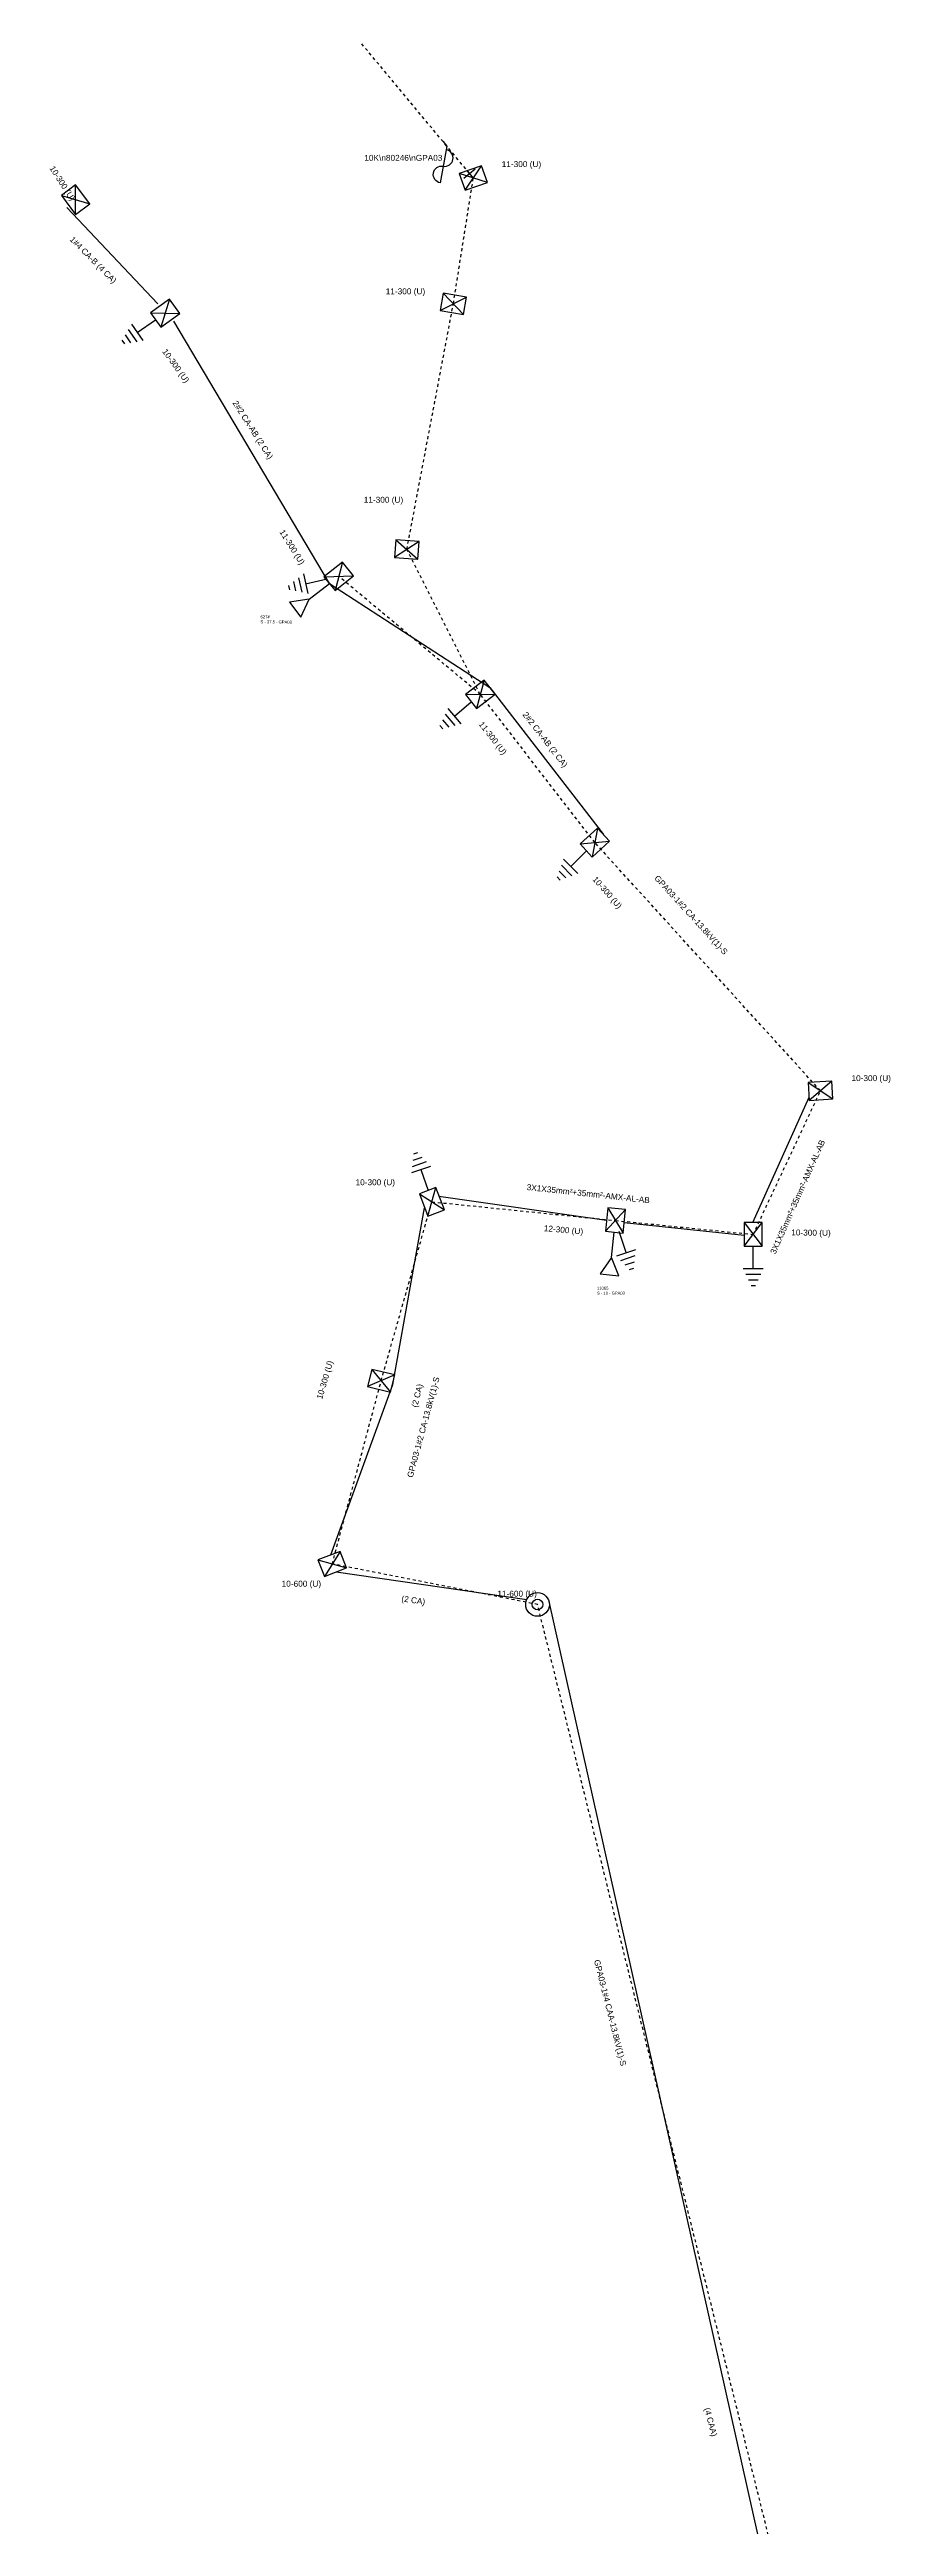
# Model space of a CAD drawing. Header units: millimetres. Extents: x 642261 to 742091, y 6812581 to 6930561.
# Drawn here: x 731487.3 to 731629.4, y 6903115.5 to 6903534.3 of the extents above; entities that cross this region are included whole.
import ezdxf

# ---------------------------------------------------------------- set-up
doc = ezdxf.new("R2010")
doc.units = ezdxf.units.MM
doc.linetypes.add('DASHED', pattern=[1, 0.5, -0.5])
for name, color, linetype in [('aterramento', 7, 'Continuous'), ('ChaveFusivel', 10, 'Continuous'), ('Poste', 10, 'Continuous'), ('TrafoDistAereo', 10, 'Continuous'), ('TrechoPrimarioAereo', 10, 'Continuous'), ('TrechoSecundarioAereo', 10, 'Continuous')]:
    doc.layers.add(name, color=color, linetype=linetype)

# ---------------------------------------------------------------- blocks, each defined once
blk = doc.blocks.new('chv_fusvl_ca_4')
at = {"color": 0, "linetype": 'ByBlock', "lineweight": -2}
for p, q in [((1.5, 0), (0, 0)), ((1, 1.25), (1, -1.25))]:
    blk.add_line(p, q, dxfattribs=at)
blk.add_lwpolyline([(2.94, 4.82, -1), (4.79, 2.65, 1), (6.63, 0.48)], format="xyb", dxfattribs=at)
blk.add_lwpolyline([(8, 0), (7, 0), (2.94, 4.82)], dxfattribs=at)
blk = doc.blocks.new('tfd_pod_ce')
at = {"color": 0, "linetype": 'ByBlock', "lineweight": -2}
blk.add_line((6.32, 0), (2, 0), dxfattribs=at)
blk.add_lwpolyline([(6.32, 0), (9.26, -1.59), (9.26, 1.59)], close=True, dxfattribs=at)
blk = doc.blocks.new('atr_aterra')
at = {"color": 0, "linetype": 'ByBlock', "lineweight": -2}
for p, q in [((5.74, 0), (2, 0)), ((5.74, -1.7), (5.74, 1.7)), ((6.7, -1.26), (6.7, 1.26)), ((7.66, -0.81), (7.66, 0.81)), ((8.62, -0.37), (8.62, 0.37))]:
    blk.add_line(p, q, dxfattribs=at)
blk = doc.blocks.new('pod_con_dtt')
at = {"color": 0, "linetype": 'ByBlock', "lineweight": -2}
for p, q in [((-1.5, -2), (1.5, 2)), ((-1.5, 2), (1.5, -2))]:
    blk.add_line(p, q, dxfattribs=at)
blk.add_lwpolyline([(-1.5, -2), (1.5, -2), (1.5, 2), (-1.5, 2)], close=True, dxfattribs=at)
blk = doc.blocks.new('pod_con_circ')
at = {"color": 0, "linetype": 'ByBlock', "lineweight": -2}
for radius in [2, 0.9]:
    blk.add_circle((-0.01, -0.01), radius, dxfattribs=at)

msp = doc.modelspace()

# ---------------------------------------------------------------- linework, layer by layer
at = {"layer": 'TrechoPrimarioAereo', "color": 4, "linetype": 'DASHED', "flags": 128}
for points in [[(731558.9043, 6903512.6148), (731526.4538, 6903551.65)], [(731558.9043, 6903512.6148), (731526.4538, 6903551.65)], [(731555.5354, 6903491.344), (731558.9043, 6903512.6148)], [(731555.5354, 6903491.344), (731558.9043, 6903512.6148)], [(731547.6689, 6903449.805), (731555.5354, 6903491.344)], [(731547.6689, 6903449.805), (731555.5354, 6903491.344)], [(731560.0901, 6903425.3083), (731547.6689, 6903449.805)], [(731560.0901, 6903425.3083), (731547.6689, 6903449.805)], [(731560.0901, 6903425.3083), (731536.1556, 6903445.2623)], [(731560.0901, 6903425.3083), (731536.1556, 6903445.2623)], [(731579.45, 6903400.24), (731560.0901, 6903425.3083)], [(731579.45, 6903400.24), (731560.0901, 6903425.3083)], [(731617.61, 6903358.27), (731579.45, 6903400.24)], [(731617.61, 6903358.27), (731579.45, 6903400.24)], [(731606.22, 6903333.99), (731617.61, 6903358.27)], [(731606.22, 6903333.99), (731617.61, 6903358.27)], [(731543.3297, 6903309.2358), (731551.9, 6903339.5)], [(731543.3297, 6903309.2358), (731551.9, 6903339.5)], [(731551.9, 6903339.5), (731582.9359, 6903336.3518)], [(731551.9, 6903339.5), (731582.9359, 6903336.3518)], [(731582.9359, 6903336.3518), (731606.22, 6903333.99)], [(731582.9359, 6903336.3518), (731606.22, 6903333.99)], [(731535.0553, 6903278.2734), (731543.3297, 6903309.2358)], [(731535.0553, 6903278.2734), (731543.3297, 6903309.2358)], [(731569.7715, 6903271.4126), (731535.0553, 6903278.2734)], [(731569.7715, 6903271.4126), (731535.0553, 6903278.2734)], [(731611.91, 6903101.46), (731569.7715, 6903271.4126)]]:
    msp.add_lwpolyline(points, dxfattribs=at)
at = {"layer": 'TrechoSecundarioAereo', "color": 5, "linetype": 'Continuous', "flags": 128}
for points in [[(731505.5869, 6903491.3441), (731490.18, 6903507.6)], [(731505.5869, 6903491.3441), (731490.18, 6903507.6)], [(731534.5655, 6903444.048), (731508.2881, 6903488.4176)], [(731534.5655, 6903444.048), (731508.2881, 6903488.4176)], [(731534.5665, 6903444.0474), (731561.713, 6903426.4798)], [(731534.5665, 6903444.0474), (731561.713, 6903426.4798)], [(731561.713, 6903426.4798), (731580.9294, 6903401.5859)], [(731561.713, 6903426.4798), (731580.9294, 6903401.5859)], [(731606.157, 6903336.0075), (731615.6674, 6903357.2043)], [(731606.157, 6903336.0075), (731615.6674, 6903357.2043)], [(731545.2782, 6903308.6162), (731550.6557, 6903338.476)], [(731545.2782, 6903308.6162), (731550.6557, 6903338.476)], [(731581.4205, 6903336.328), (731553.0728, 6903340.3727)], [(731581.4205, 6903336.328), (731553.0728, 6903340.3727)], [(731584.4316, 6903335.9778), (731604.6932, 6903333.8436)], [(731584.4316, 6903335.9778), (731604.6932, 6903333.8436)], [(731534.8137, 6903279.8015), (731545.2782, 6903308.6162)], [(731534.8137, 6903279.8015), (731545.2782, 6903308.6162)], [(731567.9275, 6903272.2013), (731535.7459, 6903276.877)], [(731567.9275, 6903272.2013), (731535.7459, 6903276.877)], [(731609.91, 6903101.35), (731571.7115, 6903271.8926)]]:
    msp.add_lwpolyline(points, dxfattribs=at)

# ---------------------------------------------------------------- block references
at = {"layer": 'aterramento', "color": 7}
for p, rotation in [((731506.8095, 6903489.7598), 214.4), ((731506.8095, 6903489.7598), 214.3999999999999), ((731536.1556, 6903445.2623), 192.7), ((731536.1556, 6903445.2623), 192.7), ((731560.0901, 6903425.3083), 220.1), ((731560.0901, 6903425.3083), 220.1), ((731579.45, 6903400.24), 224.6999999999999), ((731579.45, 6903400.24), 224.6999999999999), ((731551.9, 6903339.5), 108.7), ((731551.9, 6903339.5), 108.7), ((731582.9359, 6903336.3518), 288.5), ((731582.9359, 6903336.3518), 288.5), ((731606.22, 6903333.99), 270.1000000000001), ((731606.22, 6903333.99), 270.1000000000001)]:
    msp.add_blockref('atr_aterra', p, dxfattribs=dict(at, rotation=rotation))
at = {"layer": 'ChaveFusivel', "color": 3, "rotation": 129.7}
msp.add_blockref('chv_fusvl_ca_4', (731558.9043, 6903512.6148), dxfattribs=at)
msp.add_blockref('chv_fusvl_ca_4', (731558.9043, 6903512.6148), dxfattribs=at)
at = {"layer": 'Poste', "color": 7}
for name, p, rotation in [('pod_con_dtt', (731558.9043, 6903512.6148), 109.4), ('pod_con_dtt', (731558.9043, 6903512.6148), 109.4), ('pod_con_dtt', (731491.65, 6903508.96), 36.5), ('pod_con_dtt', (731491.65, 6903508.96), 36.5), ('pod_con_dtt', (731506.8095, 6903489.7598), 305.8999999999999), ('pod_con_dtt', (731506.8095, 6903489.7598), 305.8999999999999), ('pod_con_dtt', (731555.5354, 6903491.344), 80.29999999999998), ('pod_con_dtt', (731555.5354, 6903491.344), 80.29999999999998), ('pod_con_dtt', (731547.6689, 6903449.805), 265.8), ('pod_con_dtt', (731547.6689, 6903449.805), 265.8), ('pod_con_dtt', (731536.1556, 6903445.2623), 308.9), ('pod_con_dtt', (731536.1556, 6903445.2623), 308.9), ('pod_con_dtt', (731560.0901, 6903425.3083), 308.1), ('pod_con_dtt', (731560.0901, 6903425.3083), 308.1), ('pod_con_dtt', (731579.45, 6903400.24), 312.3), ('pod_con_dtt', (731579.45, 6903400.24), 312.3), ('pod_con_dtt', (731617.61, 6903358.27), 273.3999999999999), ('pod_con_dtt', (731617.61, 6903358.27), 273.3999999999999), ('pod_con_dtt', (731551.9, 6903339.5), 20.9), ('pod_con_dtt', (731551.9, 6903339.5), 20.9), ('pod_con_dtt', (731582.9359, 6903336.3518), 354.2), ('pod_con_dtt', (731582.9359, 6903336.3518), 354.2), ('pod_con_dtt', (731543.3297, 6903309.2358), 256.4), ('pod_con_dtt', (731543.3297, 6903309.2358), 256.4), ('pod_con_dtt', (731535.0553, 6903278.2734), 291.3), ('pod_con_dtt', (731535.0553, 6903278.2734), 291.3), ('pod_con_circ', (731569.7715, 6903271.4126), 284.4), ('pod_con_circ', (731569.7715, 6903271.4126), 284.4)]:
    msp.add_blockref(name, p, dxfattribs=dict(at, rotation=rotation))
msp.add_blockref('pod_con_dtt', (731606.22, 6903333.99), dxfattribs=at)
msp.add_blockref('pod_con_dtt', (731606.22, 6903333.99), dxfattribs=at)
at = {"layer": 'TrafoDistAereo', "color": 1}
for p, rotation in [((731536.1556, 6903445.2623), 217.4), ((731536.1556, 6903445.2623), 217.4), ((731582.9359, 6903336.3518), 263.9), ((731582.9359, 6903336.3518), 263.9)]:
    msp.add_blockref('tfd_pod_ce', p, dxfattribs=dict(at, rotation=rotation))

# ---------------------------------------------------------------- texts
at = {"layer": 'ChaveFusivel', "color": 3, "insert": (731540.4772, 6903515.5107), "char_height": 1, "width": 17, "attachment_point": 7}
msp.add_mtext('{\\fArial|b0|i0;10K\\n80246\\nGPA03}', dxfattribs=at)
msp.add_mtext('{\\fArial|b0|i0;10K\\n80246\\nGPA03}', dxfattribs=at)
at = {"layer": 'Poste', "color": 7, "char_height": 1, "width": 10, "attachment_point": 7}
for s, insert, rotation in [('{\\fArial|b0|i0;10-300 (U)}', (731486.95, 6903514.1), 302.8), ('{\\fArial|b0|i0;10-300 (U)}', (731486.95, 6903514.1), 302.8), ('{\\fArial|b0|i0;10-300 (U)}', (731506.0114, 6903483.0852), 306.1), ('{\\fArial|b0|i0;10-300 (U)}', (731506.0114, 6903483.0852), 306.1), ('{\\fArial|b0|i0;11-300 (U)}', (731525.8238, 6903452.6107), 302.2), ('{\\fArial|b0|i0;11-300 (U)}', (731525.8238, 6903452.6107), 302.2), ('{\\fArial|b0|i0;11-300 (U)}', (731559.5174, 6903420.0422), 308.1), ('{\\fArial|b0|i0;11-300 (U)}', (731559.5174, 6903420.0422), 308.1), ('{\\fArial|b0|i0;10-300 (U)}', (731578.7593, 6903393.788), 311.3), ('{\\fArial|b0|i0;10-300 (U)}', (731578.7593, 6903393.788), 311.3), ('{\\fArial|b0|i0;12-300 (U)}', (731570.7612, 6903334.2515), 355), ('{\\fArial|b0|i0;12-300 (U)}', (731570.7612, 6903334.2515), 355), ('{\\fArial|b0|i0;10-300 (U)}', (731612.6482, 6903333.5302), 359.2), ('{\\fArial|b0|i0;10-300 (U)}', (731612.6482, 6903333.5302), 359.2), ('{\\fArial|b0|i0;10-300 (U)}', (731533.6408, 6903305.9701), 73.9), ('{\\fArial|b0|i0;10-300 (U)}', (731533.6408, 6903305.9701), 73.9)]:
    msp.add_mtext(s, dxfattribs=dict(at, insert=insert, rotation=rotation))
for s, insert in [('{\\fArial|b0|i0;11-300 (U)}', (731563.7049, 6903514.16)), ('{\\fArial|b0|i0;11-300 (U)}', (731563.7049, 6903514.16)), ('{\\fArial|b0|i0;11-300 (U)}', (731544.0935, 6903492.6547)), ('{\\fArial|b0|i0;11-300 (U)}', (731544.0935, 6903492.6547)), ('{\\fArial|b0|i0;11-300 (U)}', (731540.3779, 6903457.4051)), ('{\\fArial|b0|i0;11-300 (U)}', (731540.3779, 6903457.4051)), ('{\\fArial|b0|i0;10-300 (U)}', (731622.84, 6903359.61)), ('{\\fArial|b0|i0;10-300 (U)}', (731622.84, 6903359.61)), ('{\\fArial|b0|i0;10-300 (U)}', (731538.9956, 6903342.0075)), ('{\\fArial|b0|i0;10-300 (U)}', (731538.9956, 6903342.0075)), ('{\\fArial|b0|i0;10-600 (U)}', (731526.4998, 6903274.1251)), ('{\\fArial|b0|i0;10-600 (U)}', (731526.4998, 6903274.1251)), ('{\\fArial|b0|i0;11-600 (U)}', (731562.9715, 6903272.4426)), ('{\\fArial|b0|i0;11-600 (U)}', (731562.9715, 6903272.4426))]:
    msp.add_mtext(s, dxfattribs=dict(at, insert=insert))
at = {"layer": 'TrafoDistAereo', "color": 1, "insert": (731522.9163, 6903437.321), "char_height": 0.5, "width": 11, "attachment_point": 7, "rotation": 359.5}
msp.add_mtext('{\\fArial|b0|i0;6274\\PS - 37.5 - GPA03}', dxfattribs=at)
msp.add_mtext('{\\fArial|b0|i0;6274\\PS - 37.5 - GPA03}', dxfattribs=at)
at = {"layer": 'TrafoDistAereo', "color": 1, "insert": (731579.8098, 6903323.8059), "char_height": 0.5, "width": 10.5, "attachment_point": 7}
msp.add_mtext('{\\fArial|b0|i0;11065\\PS - 10 - GPA03}', dxfattribs=at)
msp.add_mtext('{\\fArial|b0|i0;11065\\PS - 10 - GPA03}', dxfattribs=at)
at = {"layer": 'TrechoPrimarioAereo', "color": 4, "linetype": 'DASHED', "char_height": 1, "attachment_point": 7}
for s, insert, width, rotation in [('{\\fArial|b0|i0;GPA03-1#2 CA-13.8kV(1)-S}', (731589.2184, 6903393.9522), 24, 312.4), ('{\\fArial|b0|i0;GPA03-1#2 CA-13.8kV(1)-S}', (731589.2184, 6903393.9522), 24, 312.4), ('{\\fArial|b0|i0;GPA03-1#2 CA-13.8kV(1)-S}', (731548.9354, 6903292.7115), 24, 74.9), ('{\\fArial|b0|i0;GPA03-1#2 CA-13.8kV(1)-S}', (731548.9354, 6903292.7115), 24, 74.9), ('{\\fArial|b0|i0;GPA03-1#4 CAA-13.8kV(1)-S}', (731578.9989, 6903211.1446), 25, 284.2)]:
    msp.add_mtext(s, dxfattribs=dict(at, insert=insert, width=width, rotation=rotation))
at = {"layer": 'TrechoSecundarioAereo', "color": 5, "linetype": 'Continuous', "char_height": 1, "attachment_point": 7}
for s, insert, width, rotation in [('{\\fArial|b0|i0;1#4 CA-B (4 CA)  }', (731490.3697, 6903501.9105), 17, 315), ('{\\fArial|b0|i0;1#4 CA-B (4 CA)  }', (731490.3697, 6903501.9105), 17, 315), ('{\\fArial|b0|i0;2#2 CA-AB (2 CA)  }', (731517.8978, 6903474.4063), 18, 302.5), ('{\\fArial|b0|i0;2#2 CA-AB (2 CA)  }', (731517.8978, 6903474.4063), 18, 302.5), ('{\\fArial|b0|i0;2#2 CA-AB (2 CA)  }', (731566.9338, 6903421.6751), 18, 307.8), ('{\\fArial|b0|i0;2#2 CA-AB (2 CA)  }', (731566.9338, 6903421.6751), 18, 307.8), ('{\\fArial|b0|i0;3X1X35mm²+35mm²-AMX-AL-AB  }', (731609.9861, 6903330.5564), 27, 66.2), ('{\\fArial|b0|i0;3X1X35mm²+35mm²-AMX-AL-AB  }', (731609.9861, 6903330.5564), 27, 66.2), ('{\\fArial|b0|i0;3X1X35mm²+35mm²-AMX-AL-AB  }', (731567.8853, 6903341.4955), 27, 353.8), ('{\\fArial|b0|i0;3X1X35mm²+35mm²-AMX-AL-AB  }', (731567.8853, 6903341.4955), 27, 353.8), ('{\\fArial|b0|i0;(2 CA) }', (731549.713, 6903304.585), 7, 76), ('{\\fArial|b0|i0;(2 CA) }', (731549.713, 6903304.585), 7, 76), ('{\\fArial|b0|i0;(2 CA) }', (731546.6544, 6903271.6451), 7, 351.7), ('{\\fArial|b0|i0;(2 CA) }', (731546.6544, 6903271.6451), 7, 351.7), ('{\\fArial|b0|i0;(4 CAA) }', (731597.6614, 6903135.373), 8, 284.6)]:
    msp.add_mtext(s, dxfattribs=dict(at, insert=insert, width=width, rotation=rotation))

doc.saveas('drawing.dxf')
